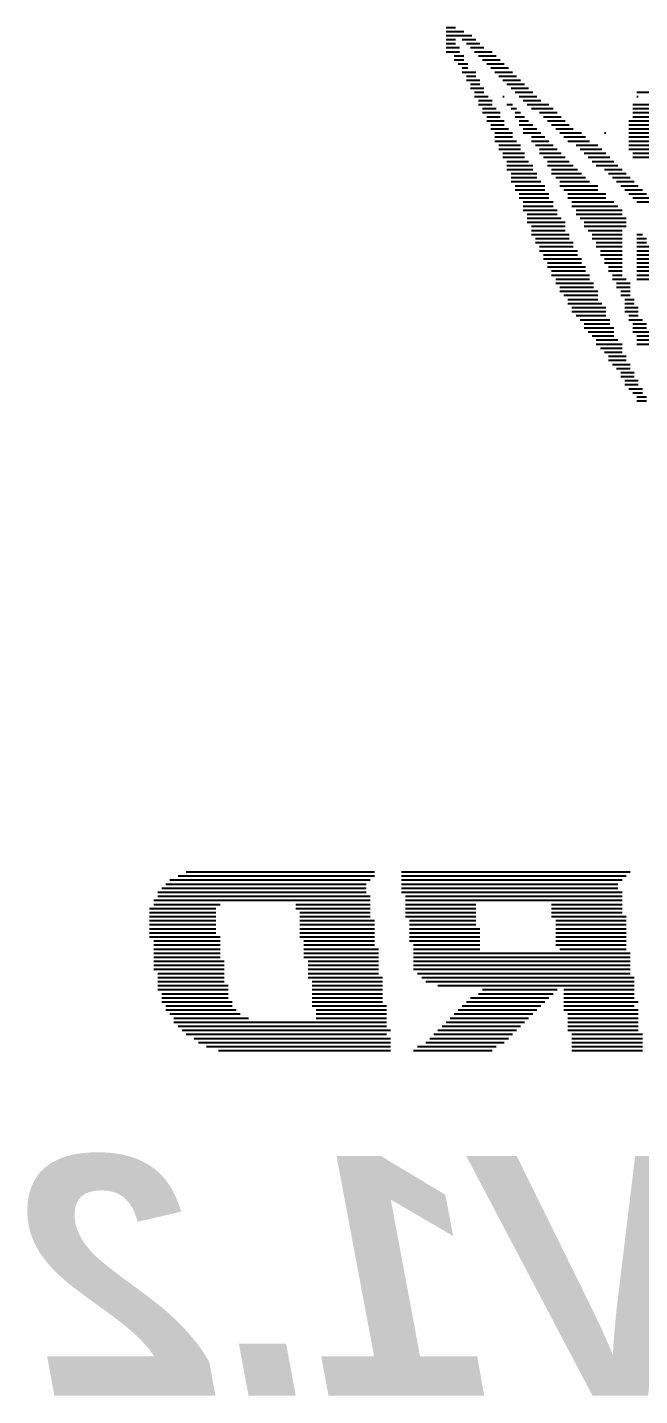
# Model space of a CAD drawing. Header units: inches. Extents: x -5 to 125, y -8 to 83.
# Drawn here: x 62.45 to 66.28, y 26.01 to 34.57 of the extents above; entities that cross this region are included whole.
import ezdxf

# ---------------------------------------------------------------- set-up
doc = ezdxf.new("R2010")
doc.units = ezdxf.units.IN
doc.layers.add('Bottom Overlay', color=54, linetype='Continuous')
doc.styles.add('Arial_Bold_Italic', font='', dxfattribs={"height": 0.2})
doc.styles.get('Arial_Bold_Italic').set_extended_font_data('Arial', italic=True, bold=True)

msp = doc.modelspace()

# ---------------------------------------------------------------- linework, layer by layer
at = {"layer": 'Bottom Overlay'}
for p, q in [((65.0683, 34.5744), (65.1276, 34.5744)), ((65.0683, 34.549), (65.1784, 34.549)), ((65.0683, 34.5236), (65.2292, 34.5236)), ((65.0683, 34.4982), (65.1276, 34.4982)), ((65.1699, 34.4982), (65.2546, 34.4982)), ((65.0683, 34.4728), (65.1276, 34.4728)), ((65.0683, 34.4474), (65.153, 34.4474)), ((65.0683, 34.422), (65.153, 34.422)), ((65.1953, 34.4728), (65.28, 34.4728)), ((65.2207, 34.4474), (65.3054, 34.4474)), ((65.2461, 34.422), (65.3562, 34.422)), ((65.1191, 34.3966), (65.1784, 34.3966)), ((65.1191, 34.3712), (65.1784, 34.3712)), ((65.1445, 34.3458), (65.2038, 34.3458)), ((65.2715, 34.3966), (65.3816, 34.3966)), ((65.2969, 34.3712), (65.407, 34.3712)), ((65.3223, 34.3458), (65.4324, 34.3458)), ((65.1699, 34.3204), (65.2038, 34.3204)), ((65.1699, 34.295), (65.2546, 34.295)), ((65.1953, 34.2696), (65.2546, 34.2696)), ((65.1953, 34.2442), (65.28, 34.2442)), ((65.3477, 34.3204), (65.4578, 34.3204)), ((65.3731, 34.295), (65.4832, 34.295)), ((65.3985, 34.2696), (65.5086, 34.2696)), ((65.4239, 34.2442), (65.534, 34.2442)), ((65.2207, 34.2188), (65.28, 34.2188)), ((65.2207, 34.1934), (65.3054, 34.1934)), ((65.2461, 34.168), (65.3054, 34.168)), ((65.4493, 34.2188), (65.5594, 34.2188)), ((65.4747, 34.1934), (65.5848, 34.1934)), ((65.5001, 34.168), (65.6102, 34.168)), ((66.2621, 34.168), (66.3468, 34.168)), ((65.2461, 34.1426), (65.3308, 34.1426)), ((65.2715, 34.1172), (65.3562, 34.1172)), ((65.2715, 34.0918), (65.3562, 34.0918)), ((65.4239, 34.1426), (65.4324, 34.1426)), ((65.4493, 34.0918), (65.4832, 34.0918)), ((65.5255, 34.1426), (65.6356, 34.1426)), ((65.5509, 34.1172), (65.661, 34.1172)), ((65.5763, 34.0918), (65.7118, 34.0918)), ((66.2367, 34.0918), (67.0326, 34.0918)), ((66.2621, 34.1426), (66.2706, 34.1426)), ((65.2969, 34.0664), (65.3816, 34.0664)), ((65.2969, 34.041), (65.407, 34.041)), ((65.3223, 34.0156), (65.407, 34.0156)), ((65.3223, 33.9902), (65.4324, 33.9902)), ((65.4747, 34.0664), (65.5086, 34.0664)), ((65.5001, 34.041), (65.534, 34.041)), ((65.5001, 34.0156), (65.5594, 34.0156)), ((65.5255, 33.9902), (65.5848, 33.9902)), ((65.6017, 34.0664), (65.7372, 34.0664)), ((65.6525, 34.041), (65.7626, 34.041)), ((65.6779, 34.0156), (65.788, 34.0156)), ((65.7033, 33.9902), (65.8134, 33.9902)), ((66.2113, 33.9902), (66.9564, 33.9902)), ((66.2367, 34.0664), (67.0326, 34.0664)), ((66.2367, 34.041), (67.0072, 34.041)), ((66.2367, 34.0156), (67.0072, 34.0156)), ((65.3477, 33.9648), (65.4324, 33.9648)), ((65.3477, 33.9394), (65.4578, 33.9394)), ((65.3731, 33.914), (65.4832, 33.914)), ((65.5255, 33.9648), (65.6102, 33.9648)), ((65.5509, 33.9394), (65.6356, 33.9394)), ((65.5509, 33.914), (65.661, 33.914)), ((65.7287, 33.9648), (65.8388, 33.9648)), ((65.7541, 33.9394), (65.8642, 33.9394)), ((65.7795, 33.914), (65.915, 33.914)), ((66.0589, 33.914), (66.0674, 33.914)), ((66.2113, 33.9648), (66.9564, 33.9648)), ((66.2113, 33.9394), (66.931, 33.9394)), ((66.2113, 33.914), (66.931, 33.914)), ((65.3731, 33.8886), (65.4832, 33.8886)), ((65.3731, 33.8632), (65.5086, 33.8632)), ((65.3985, 33.8378), (65.534, 33.8378)), ((65.3985, 33.8124), (65.534, 33.8124)), ((65.6017, 33.8886), (65.6864, 33.8886)), ((65.6017, 33.8632), (65.7118, 33.8632)), ((65.6271, 33.8378), (65.7372, 33.8378)), ((65.6525, 33.8124), (65.7626, 33.8124)), ((65.8049, 33.8886), (65.9404, 33.8886)), ((65.8303, 33.8632), (65.9658, 33.8632)), ((65.8811, 33.8378), (66.0166, 33.8378)), ((65.9065, 33.8124), (66.042, 33.8124)), ((66.2113, 33.8886), (66.9056, 33.8886)), ((66.2113, 33.8632), (66.8802, 33.8632)), ((66.2113, 33.8378), (66.8802, 33.8378)), ((66.2113, 33.8124), (66.8548, 33.8124)), ((65.4239, 33.787), (65.5594, 33.787)), ((65.4239, 33.7616), (65.5594, 33.7616)), ((65.4493, 33.7362), (65.5848, 33.7362)), ((65.6525, 33.787), (65.788, 33.787)), ((65.6779, 33.7616), (65.8134, 33.7616)), ((65.7033, 33.7362), (65.8388, 33.7362)), ((65.9319, 33.787), (66.0674, 33.787)), ((65.9573, 33.7616), (66.0928, 33.7616)), ((65.9827, 33.7362), (66.1182, 33.7362)), ((66.2367, 33.787), (66.8548, 33.787)), ((66.2367, 33.7616), (66.8294, 33.7616)), ((65.4493, 33.7108), (65.6102, 33.7108)), ((65.4493, 33.6854), (65.6102, 33.6854)), ((65.4747, 33.66), (65.6356, 33.66)), ((65.7033, 33.7108), (65.8642, 33.7108)), ((65.7287, 33.6854), (65.8896, 33.6854)), ((65.7287, 33.66), (65.915, 33.66)), ((66.0081, 33.7108), (66.1436, 33.7108)), ((66.0589, 33.6854), (66.169, 33.6854)), ((66.0843, 33.66), (66.1944, 33.66)), ((65.4747, 33.6346), (65.6356, 33.6346)), ((65.4747, 33.6092), (65.661, 33.6092)), ((65.5001, 33.5838), (65.6864, 33.5838)), ((65.5001, 33.5584), (65.6864, 33.5584)), ((65.7541, 33.6346), (65.9404, 33.6346)), ((65.7795, 33.6092), (65.9658, 33.6092)), ((65.7795, 33.5838), (66.0166, 33.5838)), ((65.8049, 33.5584), (66.0166, 33.5584)), ((66.1097, 33.6346), (66.2198, 33.6346)), ((66.1351, 33.6092), (66.2452, 33.6092)), ((66.1605, 33.5838), (66.2706, 33.5838)), ((66.1859, 33.5584), (66.296, 33.5584)), ((65.5255, 33.533), (65.7118, 33.533)), ((65.5255, 33.5076), (65.7118, 33.5076)), ((65.5509, 33.4822), (65.7372, 33.4822)), ((65.8303, 33.533), (66.0674, 33.533)), ((65.8303, 33.5076), (66.0674, 33.5076)), ((65.8557, 33.4822), (66.1182, 33.4822)), ((66.2113, 33.533), (66.3214, 33.533)), ((66.2367, 33.5076), (66.3468, 33.5076)), ((66.2621, 33.4822), (66.3722, 33.4822)), ((65.5509, 33.4568), (65.7372, 33.4568)), ((65.5509, 33.4314), (65.7626, 33.4314)), ((65.5763, 33.406), (65.7626, 33.406)), ((65.8557, 33.4568), (66.1436, 33.4568)), ((65.8811, 33.4314), (66.169, 33.4314)), ((65.8811, 33.406), (66.169, 33.406)), ((65.5763, 33.3806), (65.788, 33.3806)), ((65.5763, 33.3552), (65.8134, 33.3552)), ((65.6017, 33.3298), (65.8134, 33.3298)), ((65.6017, 33.3044), (65.8134, 33.3044)), ((65.9065, 33.3806), (66.1944, 33.3806)), ((65.9319, 33.3552), (66.1944, 33.3552)), ((65.9319, 33.3298), (66.1944, 33.3298)), ((65.9573, 33.3044), (66.169, 33.3044)), ((65.6017, 33.279), (65.8388, 33.279)), ((65.6271, 33.2536), (65.8388, 33.2536)), ((65.6271, 33.2282), (65.8642, 33.2282)), ((65.9827, 33.279), (66.169, 33.279)), ((65.9827, 33.2536), (66.169, 33.2536)), ((66.0081, 33.2282), (66.169, 33.2282)), ((66.2621, 33.279), (66.296, 33.279)), ((66.2621, 33.2536), (66.3214, 33.2536)), ((66.2621, 33.2282), (66.3214, 33.2282)), ((65.6525, 33.2028), (65.8642, 33.2028)), ((65.6525, 33.1774), (65.8896, 33.1774)), ((65.6779, 33.152), (65.8896, 33.152)), ((65.6779, 33.1266), (65.915, 33.1266)), ((66.0081, 33.2028), (66.169, 33.2028)), ((66.0335, 33.1774), (66.169, 33.1774)), ((66.0335, 33.152), (66.169, 33.152)), ((66.0589, 33.1266), (66.169, 33.1266)), ((66.2621, 33.2028), (66.3468, 33.2028)), ((66.2621, 33.1774), (66.3722, 33.1774)), ((66.2621, 33.152), (66.3722, 33.152)), ((66.2621, 33.1266), (66.3976, 33.1266)), ((65.7033, 33.1012), (65.915, 33.1012)), ((65.7033, 33.0758), (65.9404, 33.0758)), ((65.7287, 33.0504), (65.9404, 33.0504)), ((66.0589, 33.1012), (66.169, 33.1012)), ((66.0843, 33.0758), (66.169, 33.0758)), ((66.0843, 33.0504), (66.169, 33.0504)), ((66.2621, 33.1012), (66.423, 33.1012)), ((66.2621, 33.0758), (66.4484, 33.0758)), ((66.2621, 33.0504), (66.4484, 33.0504)), ((65.7287, 33.025), (65.9658, 33.025)), ((65.7541, 32.9996), (65.9658, 32.9996)), ((65.7541, 32.9742), (65.9912, 32.9742)), ((66.1097, 33.025), (66.169, 33.025)), ((66.1097, 32.9996), (66.1944, 32.9996)), ((66.1351, 32.9742), (66.2198, 32.9742)), ((66.2621, 33.025), (66.4738, 33.025)), ((66.2621, 32.9996), (66.4738, 32.9996)), ((65.7795, 32.9488), (65.9912, 32.9488)), ((65.7795, 32.9234), (66.0166, 32.9234)), ((65.8049, 32.898), (66.0166, 32.898)), ((65.8303, 32.8726), (66.0166, 32.8726)), ((66.1351, 32.9488), (66.2198, 32.9488)), ((66.1605, 32.9234), (66.2198, 32.9234)), ((66.1605, 32.898), (66.2198, 32.898)), ((66.1859, 32.8726), (66.2452, 32.8726)), ((65.8303, 32.8472), (66.042, 32.8472)), ((65.8557, 32.8218), (66.0674, 32.8218)), ((65.8557, 32.7964), (66.0674, 32.7964)), ((66.1859, 32.8472), (66.2452, 32.8472)), ((66.1859, 32.8218), (66.2706, 32.8218)), ((66.1859, 32.7964), (66.2706, 32.7964)), ((65.8811, 32.771), (66.0674, 32.771)), ((65.9065, 32.7456), (66.0928, 32.7456)), ((65.9319, 32.7202), (66.0928, 32.7202)), ((66.2113, 32.771), (66.2706, 32.771)), ((66.2113, 32.7456), (66.296, 32.7456)), ((66.2367, 32.7202), (66.3214, 32.7202)), ((65.9319, 32.6948), (66.1182, 32.6948)), ((65.9573, 32.6694), (66.1182, 32.6694)), ((65.9827, 32.644), (66.1182, 32.644)), ((66.0081, 32.6186), (66.1436, 32.6186)), ((66.2367, 32.6948), (66.3214, 32.6948)), ((66.2367, 32.6694), (66.3468, 32.6694)), ((66.2621, 32.644), (66.3468, 32.644)), ((66.2621, 32.6186), (66.3722, 32.6186)), ((66.0081, 32.5932), (66.169, 32.5932)), ((66.0335, 32.5678), (66.169, 32.5678)), ((66.0589, 32.5424), (66.169, 32.5424)), ((66.2621, 32.5932), (66.3722, 32.5932)), ((66.0843, 32.517), (66.1944, 32.517)), ((66.0843, 32.4916), (66.1944, 32.4916)), ((66.1097, 32.4662), (66.2198, 32.4662)), ((66.1351, 32.4408), (66.2198, 32.4408)), ((66.1605, 32.4154), (66.2452, 32.4154)), ((66.1605, 32.39), (66.2452, 32.39)), ((66.1859, 32.3646), (66.2706, 32.3646)), ((66.1859, 32.3392), (66.2706, 32.3392)), ((66.2113, 32.3138), (66.296, 32.3138)), ((66.2367, 32.2884), (66.296, 32.2884)), ((66.2621, 32.263), (66.3214, 32.263)), ((66.2621, 32.2376), (66.3214, 32.2376)), ((63.4427, 29.2912), (64.6196, 29.2912)), ((64.7889, 29.2912), (66.2198, 29.2912)), ((63.2903, 29.1896), (64.5688, 29.1896)), ((63.3157, 29.215), (64.5688, 29.215)), ((63.3411, 29.2404), (64.5942, 29.2404)), ((63.3919, 29.2658), (64.6196, 29.2658)), ((64.7889, 29.2658), (66.1944, 29.2658)), ((64.7889, 29.2404), (66.169, 29.2404)), ((64.7889, 29.215), (66.1436, 29.215)), ((64.7889, 29.1896), (66.1436, 29.1896)), ((63.2395, 29.1134), (64.5942, 29.1134)), ((63.2649, 29.1642), (64.5688, 29.1642)), ((63.2649, 29.1388), (64.5942, 29.1388)), ((64.7889, 29.1642), (66.169, 29.1642)), ((64.8143, 29.1388), (66.169, 29.1388)), ((64.8143, 29.1134), (66.169, 29.1134)), ((63.2141, 29.0626), (63.629, 29.0626)), ((63.2141, 29.0372), (63.629, 29.0372)), ((63.2395, 29.088), (63.6544, 29.088)), ((64.1285, 29.088), (64.5942, 29.088)), ((64.1285, 29.0626), (64.5942, 29.0626)), ((64.1539, 29.0372), (64.5942, 29.0372)), ((64.8143, 29.088), (65.2546, 29.088)), ((64.8143, 29.0626), (65.2546, 29.0626)), ((64.8143, 29.0372), (65.2546, 29.0372)), ((65.7287, 29.088), (66.169, 29.088)), ((65.7287, 29.0626), (66.169, 29.0626)), ((65.7287, 29.0372), (66.169, 29.0372)), ((63.2141, 29.0118), (63.629, 29.0118)), ((63.2141, 28.9864), (63.629, 28.9864)), ((63.2141, 28.961), (63.629, 28.961)), ((63.2141, 28.9356), (63.629, 28.9356)), ((64.1539, 29.0118), (64.5942, 29.0118)), ((64.1539, 28.9864), (64.6196, 28.9864)), ((64.1539, 28.961), (64.6196, 28.961)), ((64.1539, 28.9356), (64.6196, 28.9356)), ((64.8143, 29.0118), (65.2546, 29.0118)), ((64.8397, 28.9864), (65.2546, 28.9864)), ((64.8397, 28.961), (65.2546, 28.961)), ((64.8397, 28.9356), (65.28, 28.9356)), ((65.7287, 29.0118), (66.1944, 29.0118)), ((65.7541, 28.9864), (66.1944, 28.9864)), ((65.7541, 28.961), (66.1944, 28.961)), ((65.7541, 28.9356), (66.1944, 28.9356)), ((63.2141, 28.9102), (63.629, 28.9102)), ((63.2141, 28.8848), (63.6544, 28.8848)), ((63.2395, 28.8594), (63.6544, 28.8594)), ((64.1539, 28.9102), (64.6196, 28.9102)), ((64.1539, 28.8848), (64.6196, 28.8848)), ((64.1793, 28.8594), (64.6196, 28.8594)), ((64.8397, 28.9102), (65.28, 28.9102)), ((64.8397, 28.8848), (65.28, 28.8848)), ((64.8397, 28.8594), (65.28, 28.8594)), ((65.7541, 28.9102), (66.1944, 28.9102)), ((65.7541, 28.8848), (66.1944, 28.8848)), ((65.7541, 28.8594), (66.1944, 28.8594)), ((63.2395, 28.834), (63.6544, 28.834)), ((63.2395, 28.8086), (63.6544, 28.8086)), ((63.2395, 28.7832), (63.6544, 28.7832)), ((64.1793, 28.834), (64.6196, 28.834)), ((64.1793, 28.8086), (64.645, 28.8086)), ((64.1793, 28.7832), (64.645, 28.7832)), ((64.8651, 28.834), (65.28, 28.834)), ((64.8651, 28.8086), (65.28, 28.8086)), ((64.8651, 28.7832), (66.2198, 28.7832)), ((65.7541, 28.834), (66.1944, 28.834)), ((65.7795, 28.8086), (66.1944, 28.8086)), ((63.2395, 28.7578), (63.6544, 28.7578)), ((63.2395, 28.7324), (63.6798, 28.7324)), ((63.2395, 28.707), (63.6798, 28.707)), ((63.2395, 28.6816), (63.6798, 28.6816)), ((64.1793, 28.7578), (64.645, 28.7578)), ((64.2047, 28.7324), (64.645, 28.7324)), ((64.2047, 28.707), (64.645, 28.707)), ((64.2047, 28.6816), (64.645, 28.6816)), ((64.8651, 28.7578), (66.2198, 28.7578)), ((64.8651, 28.7324), (66.2198, 28.7324)), ((64.8651, 28.707), (66.2198, 28.707)), ((64.8651, 28.6816), (66.2198, 28.6816)), ((63.2649, 28.6562), (63.6798, 28.6562)), ((63.2649, 28.6308), (63.6798, 28.6308)), ((63.2649, 28.6054), (63.6798, 28.6054)), ((64.2047, 28.6562), (64.645, 28.6562)), ((64.2047, 28.6308), (64.6704, 28.6308)), ((64.2301, 28.6054), (64.6704, 28.6054)), ((64.8905, 28.6562), (66.2198, 28.6562)), ((64.9159, 28.6308), (66.2452, 28.6308)), ((64.9413, 28.6054), (66.2452, 28.6054)), ((63.2649, 28.58), (63.7052, 28.58)), ((63.2649, 28.5546), (63.7052, 28.5546)), ((63.2903, 28.5292), (63.7052, 28.5292)), ((64.2301, 28.58), (64.6704, 28.58)), ((64.2301, 28.5546), (64.6704, 28.5546)), ((64.2301, 28.5292), (64.6704, 28.5292)), ((65.0175, 28.58), (66.2452, 28.58)), ((65.2715, 28.5292), (65.7372, 28.5292)), ((65.2969, 28.5546), (65.7626, 28.5546)), ((65.8049, 28.5546), (66.2452, 28.5546)), ((65.8049, 28.5292), (66.2452, 28.5292)), ((63.2903, 28.5038), (63.7052, 28.5038)), ((63.2903, 28.4784), (63.7306, 28.4784)), ((63.3157, 28.453), (63.7306, 28.453)), ((63.3157, 28.4276), (63.756, 28.4276)), ((64.2301, 28.5038), (64.6704, 28.5038)), ((64.2301, 28.4784), (64.6704, 28.4784)), ((64.2301, 28.453), (64.6958, 28.453)), ((64.2555, 28.4276), (64.6958, 28.4276)), ((65.1445, 28.4276), (65.6356, 28.4276)), ((65.1699, 28.453), (65.661, 28.453)), ((65.1953, 28.4784), (65.6864, 28.4784)), ((65.2207, 28.5038), (65.7118, 28.5038)), ((65.8049, 28.5038), (66.2452, 28.5038)), ((65.8049, 28.4784), (66.2706, 28.4784)), ((65.8049, 28.453), (66.2452, 28.453)), ((65.8049, 28.4276), (66.2706, 28.4276)), ((63.3411, 28.4022), (63.7814, 28.4022)), ((63.3665, 28.3768), (63.8322, 28.3768)), ((63.3665, 28.3514), (64.6958, 28.3514)), ((64.2555, 28.4022), (64.6958, 28.4022)), ((64.2555, 28.3768), (64.6958, 28.3768)), ((65.0683, 28.3514), (65.5594, 28.3514)), ((65.0937, 28.3768), (65.5848, 28.3768)), ((65.1191, 28.4022), (65.6102, 28.4022)), ((65.8303, 28.4022), (66.2706, 28.4022)), ((65.8303, 28.3768), (66.2706, 28.3768)), ((65.8303, 28.3514), (66.2706, 28.3514)), ((63.3919, 28.326), (64.6958, 28.326)), ((63.4173, 28.3006), (64.7212, 28.3006)), ((63.4427, 28.2752), (64.6958, 28.2752)), ((63.4935, 28.2498), (64.7212, 28.2498)), ((64.9667, 28.2498), (65.4578, 28.2498)), ((64.9921, 28.2752), (65.4832, 28.2752)), ((65.0175, 28.3006), (65.5086, 28.3006)), ((65.0429, 28.326), (65.534, 28.326)), ((65.8303, 28.326), (66.2706, 28.326)), ((65.8303, 28.3006), (66.2706, 28.3006)), ((65.8557, 28.2752), (66.296, 28.2752)), ((65.8557, 28.2498), (66.296, 28.2498)), ((63.5189, 28.2244), (64.7212, 28.2244)), ((63.5697, 28.199), (64.7212, 28.199)), ((63.6459, 28.1736), (64.7212, 28.1736)), ((64.8651, 28.1736), (65.3562, 28.1736)), ((64.8905, 28.199), (65.3816, 28.199)), ((64.9413, 28.2244), (65.4324, 28.2244)), ((65.8557, 28.2244), (66.296, 28.2244)), ((65.8557, 28.199), (66.296, 28.199)), ((65.8557, 28.1736), (66.296, 28.1736))]:
    msp.add_line(p, q, dxfattribs=at)

# ---------------------------------------------------------------- texts
at = {"layer": 'Bottom Overlay', "style": 'Arial_Bold_Italic', "text_generation_flag": 2}
msp.add_text('ELF 2 V1.2', height=1.5, rotation=360, dxfattribs=at).set_placement((73.0248, 26.0146))

doc.saveas('drawing.dxf')
